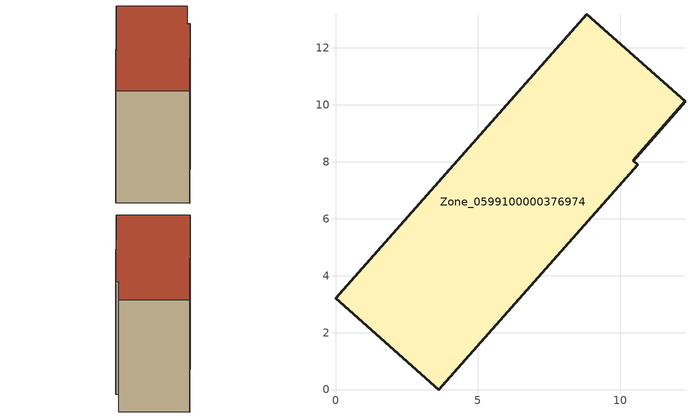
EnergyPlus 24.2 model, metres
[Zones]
Zone_0599100000376974
 floor ground (C_G): 12.28,10.12 10.46,8.04 10.63,7.9 3.63,0 0,3.21 8.83,13.18 z0
 wall outside (C_F): 12.28,10.12 8.83,13.18 0,3.21 3.63,0 10.63,7.9 10.46,8.04 12.28,10.12 z0:8.04
 roof outside (C_R): 10.46,8.04 12.28,10.12 8.83,13.18 0,3.21 3.63,0 10.63,7.9 z8.04
[BUILDING]
Pand.0599100000376974: North Axis=0; Terrain=City; Loads Convergence Tolerance Value=0.04; Temperature Convergence Tolerance Value=0.4; Solar Distribution=FullExterior; Maximum Number of Warmup Days=25; Minimum Number of Warmup Days=1
[Site:Location]
Rotterdam.The.Hague.AP_ZH_NLD Design_Conditions: Latitude=51.96; Longitude=4.45; Time Zone=1; Elevation=-4.5
[SITE:GROUNDTEMPERATURE:BUILDINGSURFACE]
18, 18, 18, 18, 18, 18, 18, 18, 18, 18, 18, 18
[MATERIAL] Thermal Absorptance=0.9; Solar Absorptance=0.7; Visible Absorptance=0.7
Name | Roughness | Thickness | Conductivity | Density | Specific Heat
G.TI.1992-2005 | MediumSmooth | 0.15 | 0.06 | 540 | 1210
F.TI.1992-2005 | Rough | 0.3 | 0.12 | 1920 | 840
R.TI.1992-2005 | MediumRough | 0.2 | 0.08 | 1500 | 1000
[CONSTRUCTION]
C_G: G.TI.1992-2005
C_F: F.TI.1992-2005
C_R: R.TI.1992-2005
[ZONE]
Zone_0599100000376974: Type=1; Multiplier=1; Ceiling Height=Autocalculate; Volume=Autocalculate; Floor Area=autocalculate; Part of Total Floor Area=Yes
[ZONEINFILTRATION:DESIGNFLOWRATE]
Infil_Zone_0599100000376974: Zone or ZoneList or Space or SpaceList=Zone_0599100000376974; Schedule=AlwaysOn; Design Flow Rate Calculation Method=Flow/Area; Flow Rate per Floor Area=0.0015; Constant Term Coefficient=1; Temperature Term Coefficient=0; Velocity Term Coefficient=0; Velocity Squared Term Coefficient=0
[HVACTEMPLATE:ZONE:IDEALLOADSAIRSYSTEM]
Zone_0599100000376974: Maximum Heating Supply Air Temperature=50; Minimum Cooling Supply Air Temperature=13; Maximum Heating Supply Air Humidity Ratio=0.0156; Minimum Cooling Supply Air Humidity Ratio=0.0077; Heating Limit=NoLimit; Cooling Limit=NoLimit; Dehumidification Control Type=ConstantSensibleHeatRatio; Cooling Sensible Heat Ratio=0.7; Dehumidification Setpoint=60; Humidification Control Type=None; Humidification Setpoint=30; Outdoor Air Method=None; Outdoor Air Flow Rate per Person=0.00944; Outdoor Air Flow Rate per Zone Floor Area=0; Outdoor Air Flow Rate per Zone=0; Demand Controlled Ventilation Type=None; Outdoor Air Economizer Type=NoEconomizer; Heat Recovery Type=None; Sensible Heat Recovery Effectiveness=0.7; Latent Heat Recovery Effectiveness=0.65
[ZONECONTROL:THERMOSTAT]
ThermostatControl_Zone_0599100000376974: Zone or ZoneList=Zone_0599100000376974; Control Type Schedule=DualSetpointControlType; Control 1=Thermostat_Zone_0599100000376974; Temperature Difference Between Cutout And Setpoint=0
[THERMOSTATSETPOINT:DUALSETPOINT]
Thermostat_Zone_0599100000376974: Heating Setpoint Temperature Schedule=HeatingSetpoint_Zone_0599100000376974; Cooling Setpoint Temperature Schedule=CoolingSetpoint_Zone_0599100000376974
[SCHEDULE:COMPACT]
HeatingSetpoint_Zone_0599100000376974: Through: 12/31, For: AllDays, Until: 24:00, 21
CoolingSetpoint_Zone_0599100000376974: Through: 12/31, For: AllDays, Until: 24:00, 24
DualSetpointControlType: Through: 12/31, For: AllDays, Until: 24:00, 4
AlwaysOn: Through: 12/31, For: AllDays, Until: 24:00, 1
